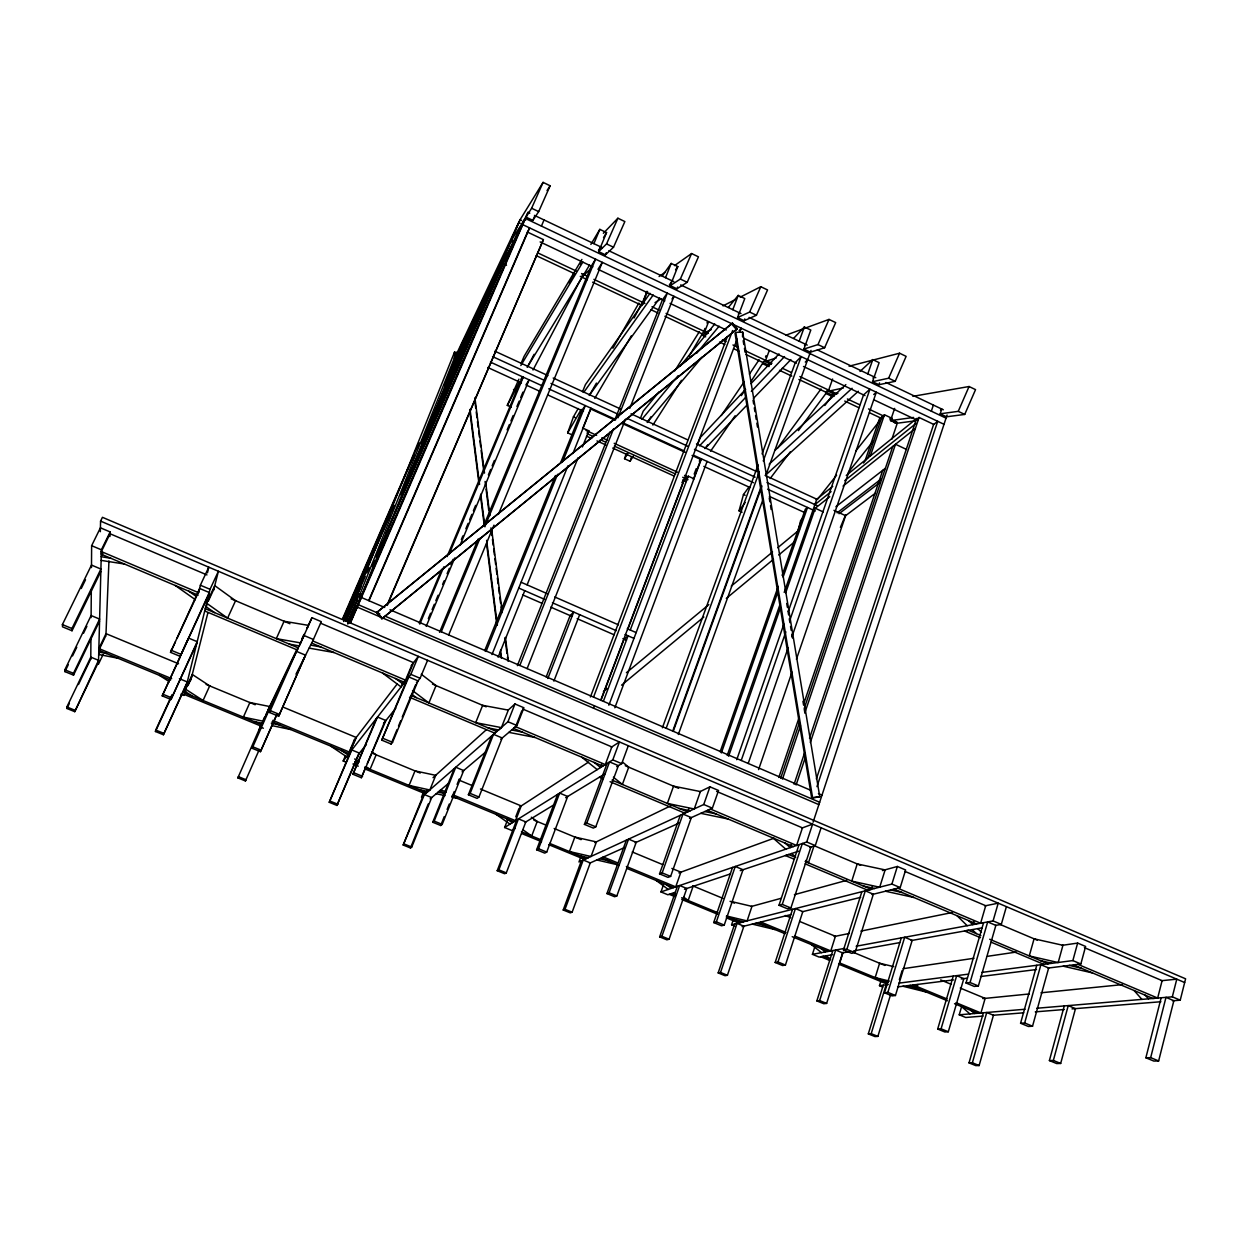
<?xml version="1.0" encoding="UTF-8"?>
<svg xmlns="http://www.w3.org/2000/svg" width="1248" height="1248" viewBox="0 0 1248 1248"><rect width="100%" height="100%" fill="white"/><g stroke="black" fill="none" stroke-linecap="round" stroke-linejoin="round"><path stroke-width="1.5" d="M90.776 659.116L90.932 637.962M91.088 617.588L91.307 589.898M91.478 567.575L91.634 545.688L100.417 527.81L110.136 531.929L109.949 536.5M100.324 531.695L100.573 521.118L102.445 517.312L1185.6 978.806L1180.234 1000.178L1172.496 1000.802M110.136 531.929L101.4 549.806L98.452 664.201L103.038 654.592M206.965 574.922L110.058 533.77L101.369 551.585L101.291 554.237L198.151 595.156M105.893 636.262L108.95 560.914M357.006 600.257L357.38 593.58L454.522 352.123L456.643 352.466L456.16 358.254L359.658 600.662L357.006 600.257L359.174 594.828M359.658 600.662L360.032 594.001L456.643 352.466M454.194 355.992L454.522 352.123M186.888 683.608L163.41 734.744L155.454 731.515L155.719 730.049L172.052 694.637M162.224 695.885L188.526 638.056L197.184 641.675L170.976 699.473L162.224 695.885L179.993 657.509M170.524 652.345L199.649 588.463L209.258 592.535L180.227 656.386L170.524 652.345L175.422 641.815M163.41 734.744L187.294 681.954L179.4 678.694M207.464 572.801L208.775 567.169L200.366 585.218L198.682 592.738L101.369 551.585M213.611 590.179L218.4 571.272L210.038 589.306L183.986 695.417L180.929 694.153M797.878 531.866L800.623 520.634L803.026 517.608M190.897 679.895L207.87 612.862M1036.714 1008.259L1172.324 996.824L1176.786 979.165L1161.264 980.725M1145.867 1057.774L1153.807 1061.065L1158.643 1060.94L1173.853 1000.693L1165.991 997.355L1150.672 1057.633L1145.867 1057.774L1161.17 997.76M1073.467 964.891L1152.918 998.462L1157.66 998.057L1162.106 980.647L1084.403 947.638M1049.396 1060.566L1056.682 1063.561L1060.675 1063.452L1075.48 1008.634L1068.241 1005.607L1053.359 1060.441L1049.396 1060.566L1064.263 1005.935M742.092 512.21L739.034 510.822L743.465 494.536L749.174 486.767M981.973 972.379L1072.859 960.586L1077.632 943.082L1085.604 946.452L1080.846 963.971L1048.055 968.074M1020.568 1023.251L1028.383 1026.48L1032.533 1026.215L1048.648 967.996L1040.894 964.735L1024.67 1022.97L1020.568 1023.251L1036.76 965.266M969.025 1062.89L975.764 1065.62L979.118 1065.542L993.439 1015.248L986.747 1012.487L972.364 1062.781L969.025 1062.89L983.393 1012.768M954.533 1003.704L977.636 1013.251L980.944 1012.97L985.14 998.384L960.242 988.057M966.014 983.003L974.267 986.435L978.37 985.967L995.873 925.376L987.683 921.913L970.07 982.519L966.014 983.003L983.596 922.678M995.545 925.423L1001.302 924.394L1006.403 906.656M856.159 946.234L993.08 920.915L998.213 903.178L984.875 905.892M937.685 1029.038L944.861 1031.987L948.308 1031.753L963.815 978.619L956.686 975.655L941.086 1028.804L937.685 1029.038L953.238 976.108M983.128 1016.075L965.734 1017.479L959.228 1014.811L961.818 1005.904M973.814 921.18L972.8 924.659L968.526 920.572M917.873 984.485L916.781 988.12L907.202 985.717M884.504 992.784L892.055 995.888L895.44 995.498L912.163 940.399L904.675 937.264L887.858 992.378L884.504 992.784L901.29 937.888M883.241 985.187L868.312 1033.874L874.973 1036.573L877.874 1036.386L890.542 994.765M899.356 979.664L902.101 970.616M882.757 987.012L879.481 985.67L881.119 980.366M868.312 1033.874L871.198 1033.672L886.142 984.812M871.962 894.551L900.198 887.578L905.627 869.981L897.359 866.471L882.383 870.574M733.372 919.464L731.578 924.784L891.899 884.068L897.359 866.471M805.163 863.85L867.844 890.261L871.338 889.372L872.414 885.94M843.476 949.978L851.588 953.332L855.02 952.723L873.35 894.208L865.301 890.822L846.862 949.354L843.476 949.978L861.869 891.696M816.847 1000.896L823.805 1003.735L826.628 1003.408L842.587 952.879L835.676 950.024L819.64 1000.568L816.847 1000.896L832.837 950.555M839.764 962.988L843.164 952.193M832.556 954.673L819.14 957.091L812.417 954.33L814.726 947.17M775.164 962.473L782.605 965.531L785.429 965.032L802.807 911.633L795.428 908.575L777.972 961.958L775.164 962.473L792.574 909.293M626.2 453.679L624.546 458.734L630.1 461.261L630.427 460.247M630.755 459.233L631.426 457.205M814.086 845.676L808.454 862.867L805.724 860.449M809.749 847.454L815.272 845.614L821.106 827.783M813.088 822.198L947.076 415.007M663.499 884.738L660.972 891.93L806.723 841.994L812.588 824.164L801.59 828.173M779.002 905.268L787.582 908.84L790.889 907.998L810.857 847.08L802.355 843.492L782.262 904.41L779.002 905.268L799.032 844.631M816.956 786.646L937.7 421.325L933.566 424.57L816.379 778.892M912.865 396.334L969.072 386.521L975.546 389.626L964.72 414.43L946.483 416.801L940.196 413.806L941.772 409.048L940.462 410.077M931.336 411.185L933.379 405.054M791.45 844.116L790.296 847.61L784.976 843.04M796.115 784.945L805.381 757.255M810.326 742.482L919.074 417.472L933.754 424.429M718.162 972.91L725.041 975.702L727.412 975.281L743.886 926.203L737.069 923.395L720.533 972.473L718.162 972.91L734.666 924.004M794.087 784.243L804.57 752.95M809.5 738.239L916.172 419.812L919.074 417.472M778.814 777.473L799.344 716.773M803.696 703.903L882.742 470.324M780.655 778.222L799.375 722.857M804.32 708.178L892.788 446.425M782.48 779.08L800.498 725.728M804.835 712.858L895.502 444.272L906.532 449.452M891.961 421.278L890.51 420.592L894.66 408.392M865.316 460.028L879.356 419.047L884.442 414.757L892.18 418.408L891.478 420.467L897.281 423.197L891.868 439.218M713.7 922.568L721.516 925.782L724.23 925.096L743.012 869.716L735.244 866.471L716.368 921.851L713.7 922.568L732.514 867.407M894.644 422.744L895.097 421.387M895.58 422.994L896.766 421.964M867.828 458L881.884 416.91M870.355 455.957L884.442 414.757M758.581 769.61L792.012 672.095M796.427 659.209L845.614 515.689L833.929 510.323M748.207 763.464L788.159 647.681M791.965 636.652L876.33 392.231L873.74 394.508M860.012 371.452L872.773 359.611L879.122 362.653L872.539 381.685L878.92 384.712L879.528 382.918M736.757 759.689L783.9 624.047M788.362 611.208L863.538 394.914L869.934 389.204L789.656 620.786M693.186 886.049L688.178 900.494L683.857 897.25M741.234 760.469L785.834 631.816M727.21 755.446L780.374 603.424M784.212 592.426L816.8 499.216L765.508 475.628M728.614 756.226L780.577 607.448M785.71 592.753L815.225 508.248L823.29 511.945M689.551 818.392L712.374 808.158L718.552 790.483L709.94 786.817L699.473 791.903M659.662 936.874L666.853 939.806L669.1 939.229L686.79 888.467L679.661 885.518L661.892 936.281L659.662 936.874L677.383 886.298M867.797 373.87L872.773 359.611M720.174 751.717L778.237 586.388M782.106 575.359L805.334 509.231L807.518 507.484L783.089 577.091M721.375 752.934L777.941 591.739M580.96 856.627L578.978 861.978L703.747 804.508L709.94 786.817M688.943 808.548L687.71 811.996L612.004 780.094M659.537 873.865L667.976 877.36L670.628 876.392L691.345 817.596L682.984 814.07L662.158 872.882L659.537 873.865L680.3 815.303M837.954 393.214L834.148 394.009L828.266 391.232L832.603 379.033M824.834 405.506L831.745 396.24L833.18 392.168M834.148 394.009L834.631 392.652M798.408 430.622L825.895 393.479L826.862 390.764M572.239 434.944L567.668 432.869L573.425 416.848L578.23 408.486M678.319 734.479L762.887 499.84M606.949 893.584L609.102 892.772L628.555 839.14L636.199 842.322L616.84 895.939L614.64 896.735L606.949 893.584L626.34 840.169M673.078 730.127L760.625 488.108M673.265 731.297L761.982 486.002M765.944 475.02L811.028 350.376M662.392 727.802L758.082 464.88M762.06 453.929L795.288 362.638L801.169 356.616L763.261 460.964M666.182 728.27L759.268 471.947M785.834 335.213L829.015 319.41L835.676 322.592L824.647 347.74L810.373 352.17L803.899 349.081L810.81 330.049L804.352 326.976L793.681 338.317M799.157 341.234L804.352 326.976M563.207 909.995L570.289 912.865L572.13 912.194L590.273 862.914L583.237 860.012L565.016 909.308L563.207 909.995L581.381 860.87M770.78 364.12L765.211 361.499L769.236 350.626M595.764 826.847L618.4 765.648L609.539 761.904L586.794 823.118L584.407 824.382L593.33 828.095L595.764 826.847L586.794 823.118M616.699 766.678L621.707 763.636L628.306 745.727M768.94 366.647L770.453 362.575M771.155 364.307L771.654 362.934M584.407 824.382L607.074 763.448M515.112 828.438L511.774 830.466L504.629 827.518L612.799 759.876L619.445 741.967L611.286 747.271M751.078 381.326L764.026 361.14M765.523 357.068L766.022 355.727M601.879 764.01L600.569 767.52L594.142 762.419M693.342 479.404L700.83 459.498L692.078 455.473M608.852 705.229L701.454 458.843L699.27 461.089M614.827 707.788L707.101 461.432M600.74 700.19L737.147 339.16M739.892 331.874L741.281 328.224L739.112 330.736M728.348 307.445L738.223 295.417L744.775 298.537L737.552 317.585L744.12 320.705L744.791 318.911M600.928 700.471L624.094 639.148L628.072 635.825L603.408 701.204M627.65 629.741L684.013 480.558L688.288 476.19L693.966 478.78M697.57 444.662L700.253 437.533L745.633 389.345M630.271 630.022L688.288 476.19M546.718 852.088L567.684 796.474L559.65 793.104L538.559 848.734L536.609 849.779L544.721 853.117L546.718 852.088L538.559 848.734M694.2 474.053L696.244 468.624M593.549 697.102L732.623 330.548M536.609 849.779L557.622 794.383M593.533 708.209L594.438 705.806M732.794 309.676L738.223 295.417M590.413 696.961L727.256 336.882M506.298 872.882L525.829 821.917L518.45 818.875L498.841 869.84L497.203 870.714L504.644 873.74L506.298 872.882L498.841 869.84M515.767 816.832L518.918 808.657M688.974 356.413L703.888 331.172M704.402 329.815L704.917 328.458M707.008 323.045L707.522 321.703M497.203 870.714L516.766 819.92M706.961 334.012L704.324 332.779L708.505 321.906M504.629 827.518L507.421 820.31M553.878 681.112L579.665 614.671M511.212 407.176L507.296 405.397L518.903 379.189M546.172 676.993L570.118 615.592L573.706 612.082L547.825 678.506M602.846 766.1L513.568 728.395L515.596 726.679L521.851 710.752M500.776 739.206L516.953 725.525L523.926 707.772L514.972 703.966L507.78 710.44M640.38 418.376L643.172 411.247L659.225 391.685M501.4 727.615L508.31 710.112L482.648 705.338L475.706 722.654L501.4 727.615L498.67 729.986L488.14 727.896M527.124 668.6L625.498 419.203M629.772 408.361L673.967 296.322L672.017 298.958M662.267 276.011L671.19 263.422L677.82 266.588L670.27 285.636L676.931 288.803L677.648 287.009M423.649 791.778L421.465 797.16L507.967 721.734L514.972 703.966M478.951 797.035L502.226 737.974L493.537 734.323L470.153 793.385L468.374 794.758L477.142 798.392L478.951 797.035L470.153 793.385M517.374 665.652L610.022 432.011M615.061 419.328L662.454 299.801L667.29 293.155L617.9 417.862M468.374 794.758L491.665 735.946M519.823 665.465L613.61 428.704M454.225 768.596L432.728 822.245L440.7 825.505L444.272 816.566M447.127 809.422L449.264 804.055M452.119 796.895L454.256 791.544M457.111 784.384L459.248 779.017M440.7 825.505L442.198 824.398L463.679 770.546L455.754 767.255L434.179 821.106L432.728 822.245M665.512 277.696L671.19 263.422M498.108 657.181L524.768 590.694M527.108 584.875L578.089 457.72M582.395 446.971L588.853 430.841L583.066 428.204M634.078 317.959L643.016 300.83M643.547 299.489L644.093 298.132M644.639 296.774L645.185 295.417M645.715 294.076L646.807 291.377M647.556 291.47L642.658 303.685L643.422 304.044M411.746 847.064L431.683 797.581L424.414 794.586L403.182 845.021L410.498 847.985L411.746 847.064L404.399 844.069M582.551 428.891L590.569 408.954L615.077 420.186M491.977 654.56L567.934 465.816M572.91 453.445L591.084 408.252M403.182 845.021L423.134 795.709M426.722 790.624L425.428 793.837L365.336 769.08M484.676 650.707L555.469 475.519M560.586 462.868L581.74 410.498L585.312 405.6L562.676 461.651M429.842 789.984L435.755 775.336L415.007 770.89L409.079 785.429L429.842 789.984L427.97 791.622L419.453 789.703M486.034 651.487L557.575 474.302M410.498 847.985L428.236 803.977M582.52 391.763L585.421 384.634L650.021 293.327M448.687 634.951L493.958 525.158M498.42 514.348L602.332 262.376L598.01 269.303L664.794 300.893M590.866 244.405L599.836 229.367L606.559 232.58L598.681 251.628L605.436 254.842L606.294 252.751M392.543 742.326L418.033 680.862L408.814 676.962L381.748 740.142L391.061 744.011L392.543 742.326L383.198 738.442M416.426 682.828L420.124 678.272L427.58 660.301M439.561 632.315L478.234 538.964M483.444 526.406L591.287 266.136L595.561 259.163L485.254 525.564M441.277 631.769L480.028 538.169M346.133 762.216L343.184 760.999L410.857 674.357L418.345 656.37L411.325 665.543M593.892 243.641L599.836 229.367M533.021 369.985L583.346 274.295M582.13 275.137L583.284 275.683L583.861 274.326M391.061 744.011L397.02 729.628M398.518 726.024L400.764 720.626M402.246 717.023L415.678 684.637M376.256 718.645L352.919 774.259L361.343 777.722L365.836 766.958M367.333 763.37L384.571 722.108M361.343 777.722L385.882 720.517L377.52 717.023L352.919 774.259M428.329 618.618L430.576 613.22M432.089 609.617L434.335 604.235M435.833 600.631L438.095 595.249M442.588 584.454L444.101 580.866M447.096 573.674L449.358 568.277M450.856 564.689L453.102 559.291M461.37 539.526L462.868 535.922M465.863 528.746L468.125 523.349M469.622 519.745L471.869 514.363M473.382 510.76L475.628 505.378M488.389 474.817L490.651 469.42M492.149 465.832L494.395 460.434M507.156 429.889L509.418 424.492M510.916 420.888L513.162 415.506M516.922 406.52L519.168 401.123M520.681 397.535L522.928 392.137M403.244 681.642L401.06 686.899L382.606 673.078M426.208 626.356L454.74 557.981M460.013 545.376L529.121 379.829L525.923 384.946M404.648 680.659L403.166 684.185L395.538 678.522M411.965 664.7L404.602 682.36L311.657 643.094M381.748 740.142L407.254 678.959M580.507 264.607L581.069 263.25M350.75 751.312L329.238 802.292L336.929 805.428L358.348 754.447L366.428 744.479M336.929 805.428L359.424 753.121L351.796 749.97L329.238 802.292M419.172 623.158L441.761 569.228M447.034 556.655L520.12 382.294L523.271 377.146L449.046 554.33M419.812 624.125L443.804 566.857M840.403 527.389L845.645 514.847M354.182 740.142L347.974 754.868L341.422 750.516M272.017 721.859L348.941 753.62L356.226 737.474L282.859 707.023M348.941 753.62L356.226 737.474M521.071 363.511L524.082 356.382L581.896 259.444M343.184 760.999L345.212 756.179M387.629 603.72L543.395 239.632L527.483 232.081L369.049 599.726M387.27 605.405L543.395 239.632M541.414 226.091L544.05 219.944M368.987 600.74L529.62 227.916L527.374 232.284M532.865 220.381L538.684 211.614L550.134 185.765L543.083 182.38L531.617 208.244L526.016 217.121L532.865 220.381L534.534 216.497M343.637 621.504L394.072 505.3M432.089 417.69L473.226 322.936M344.432 620.084L390.109 514.862M421.06 443.508L474.474 320.44M345.805 621.161L365.196 576.451M366.74 572.879L369.065 567.512M410.171 472.742L486.938 295.729M491.228 285.605L520.073 219.742L543.083 182.38M345.914 621.364L361.39 585.686M400.858 494.676L488.28 293.062M492.586 282.906L520.073 219.742L521.633 220.475M347.942 621.301L357.224 599.914M385.804 533.941L501.665 266.51M348.161 621.348L357.458 599.882M372.169 565.906L374.494 560.539M376.038 556.951L503.1 263.64L506.516 265.247M357.895 603.892L517.514 235.061M355.867 609.133L521.711 225.857M350.126 623.142L356.242 609.008M350.392 623.064L528.076 212.347L529.792 213.158M342.529 618.821L419.063 442.681M456.175 357.271L462.384 342.95L528.076 212.347M342.872 619.32L413.993 455.208M444.522 385.32L462.774 342.919M872.539 381.685L888.638 378.206L899.574 353.215L906.126 356.366L895.206 381.326L878.92 384.712M940.196 413.806L958.246 411.341L969.072 386.521M260.941 725.416L237.853 777.878L245.419 780.952L259.288 749.596M276.728 692.765L252.174 748.301L260.442 751.686L276.463 715.213M260.442 751.686L277.274 713.622M278.647 716.258L305.557 655.2L296.525 651.394L269.521 712.483L278.647 716.258L304.543 657.228M737.552 317.585L749.658 312.047L760.796 286.712L767.551 289.942L756.428 315.26L744.12 320.705M803.899 349.081L817.986 344.573L829.015 319.41M263.047 720.626L264.451 717.428M264.498 717.99L260.926 726.055L184.236 694.45L185.718 691.22M266.136 714.496L269.724 706.54L249.865 702.53L243.376 717.116L263.234 721.235L269.724 706.54M301.907 639.616L304.465 634.015M289.255 644.093L299.286 645.934L311.969 617.698L321.282 621.66L312.749 640.942L406.13 680.41L413.525 662.657L320.533 623.173M598.681 251.628L606.544 243.922L617.9 218.228L624.858 221.567L613.517 247.229L605.436 254.842M670.27 285.636L680.347 279.053L691.595 253.547L698.443 256.823L687.211 282.313L676.931 288.803M187.216 686.525L191.693 676.759M188.323 684.778L191.303 678.288M155.454 731.515L170.087 699.754M170.976 699.473L196.7 643.656M180.227 656.386L208.65 594.968M208.244 601.286L213.907 589.04M206.887 605.233L205.28 608.712L298.334 647.915L297.336 650.005L204.719 610.99M177.044 638.305L199.087 590.928M456.191 354.728L518.638 222.612L520.198 223.345M456.908 354.869L460.574 347.131L461.682 347.646M74.755 711.672L98.545 660.332L90.792 657.134L66.862 706.976L66.94 708.49L74.755 711.672L98.514 662.017M268.507 708.833L296.915 649.241M301.938 638.726L303.607 635.232M306.946 628.212L311.969 617.698M306.977 628.477L308.459 625.373L284.076 621.254L276.323 638.633L300.721 642.923M258.82 730.205L304.106 635.528L313.466 639.491L295.979 674.216M66.94 708.49L69.404 703.357M78.452 684.528L90.776 658.835M105.144 637.135L98.81 650.333L170.617 679.988M100.183 649.038L98.764 652.002L106.688 653.593M100.277 651.206L98.701 654.467L117.889 658.211M263.234 721.235L262.252 723.278L254.093 721.531M73.523 675.137L73.46 673.327L99.622 619.086L91.104 615.545L64.849 669.786L64.943 671.627L73.523 675.137L99.559 621.114M64.943 671.627L68.312 664.654M72.54 655.933L76.752 647.228M83.507 633.282L86.876 626.309M237.853 777.878L238.446 776.662L246.028 779.75L245.419 780.952M252.174 748.301L252.892 746.834L261.191 750.235M269.521 712.483L270.379 710.689L279.552 714.48M72.025 630.755L71.947 628.54L100.901 569.041L91.494 565.079L62.4 624.577L62.525 626.824L72.025 630.755L100.838 571.522M81.26 588.494L85.519 579.774M102.804 553.504L101.228 556.717L110.9 558.293M509.746 243.126L511.15 240.318L514.285 241.8M460.06 348.332L525.424 218.494L946.031 418.158M457.72 353.714L522.756 224.656L944.018 424.304M569.228 283.015L573.721 274.435M507.296 405.397L519.901 381.373M520.9 379.486L521.882 377.598M527.795 366.335L534.097 354.323M347.708 622.144L361.452 597.511L384.665 607.464M348.005 623.173L358.332 604.703L379.798 613.907M347.802 624.062L357.302 607.121L818.875 804.632M612.908 348.239L638.914 303.046M567.668 432.869L581.209 409.438M589.68 394.789L596.435 383.089M631.379 335.79L594.75 398.362M520.822 365.524L582.878 262.002M603.533 237.572L606.559 232.58M376.522 612.69L732.482 323.138L737.318 328.708L381.872 618.805L376.522 612.69L732.482 323.138M527.202 367.318L589.508 265.138M598.494 250.396L600.647 246.854M674.84 370.765L699.395 331.578M381.872 618.805L737.318 328.708M624.546 458.734L627.822 453.523M647.946 421.574L651.019 416.692M630.1 461.261L633.391 456.066M681.486 380.312L652.876 425.084M547.03 190.57L550.134 185.765M721.297 415.522L743.995 382.06M749.408 374.104L759.127 359.752M681.907 482.617L683.062 480.917M705.51 448.048L707.678 444.865M741.312 395.616L744.572 390.858M735.134 415.771L710.58 451.199M583.721 392.402L653.188 294.98M675.574 269.724L677.82 266.588M589.228 395.413L659.708 298.069M669.427 284.653L670.036 283.811M670.94 282.547L672.173 280.862M777.691 447.954L821.028 388.955M739.034 510.822L745.165 502.538M765.196 475.488L767.473 472.384M790.312 451.807L770.141 478.577M587.059 433.212L588.853 430.841M353.98 740.423L397.27 683.873M817.409 499.465L836.581 475.254M855.754 451.058L879.731 420.794M848.219 472.446L873.506 440.809M863.491 463.024L867.11 458.515M383.51 723.419L395.725 708.365M680.207 366.116L714.776 323.996M642.018 419.219L678.085 375.71M696.727 353.2L719.113 326.196M647.197 422.464L702.187 357.037M738.348 314.012L739.362 312.811M735.79 332.389L735.01 333.294L811.684 798.034L819.764 796.801L742.685 332.124L735.79 332.389L812.588 797.675L811.684 798.034M742.685 332.124L742.544 336.866M750.968 383.666L779.002 353.902M699.535 445.817L746.023 397.02M751.343 391.435L784.54 356.569M704.964 448.609L746.694 405.382M753.386 398.44L790.889 359.58M804.523 345.462L805.631 344.308M603.346 233.282L617.9 218.228M805.288 362.076L807.659 359.689M583.284 275.683L590.351 269.038M775.008 450.325L845.848 384.602M769.189 464.162L852.088 388.268M766.178 474.583L858.343 391.232M872.976 378.004L874.193 376.912M433.025 777.66L486.221 729.83M430.139 798.876L449.28 782.714M462.103 771.872L486.065 751.639M890.9 419.484L892.18 418.408M621.551 685.168L703.856 616.996M726.305 598.4L773.51 559.276M778.69 555.017L794.446 541.928M603.392 691.673L606.934 688.787M626.418 672.703L708.817 604.64M731.297 586.076L772.559 551.975M777.738 547.716L799.5 529.714M895.393 423.275L896.688 422.214L889.652 418.891M816.208 499.699L832.728 486.346M846.253 475.426L916.843 418.392M814.382 505.034L831.09 491.634M844.756 480.667L916.141 423.368M813.025 510.011L829.748 496.688M843.055 486.08L914.846 428.844M835.926 506.704L885.409 468.25M837.143 512.834L880.948 479.201M839.046 513.708L879.918 482.461M844.756 516.329L875.238 493.303M659.084 276.526L665.278 272.158M674.56 265.59L691.595 253.547M519.542 807.019L588.463 762.138M655.044 302.609L661.331 298.631M525.096 822.37L555.079 804.133M565.64 797.722L605.046 773.76M722.982 305.869L735.01 299.77M740.173 297.164L760.796 286.712M594.734 842.634L671.549 805.428M704.324 332.779L711.298 329.581M589.462 863.273L624.577 847.532M635.123 842.806L679.021 823.118M678.865 872.898L774.119 838.172M675.262 892.32L667.883 894.785L660.972 891.93M684.466 889.247L730.532 873.881M740.251 870.636L798.689 851.152M765.211 361.499L776.116 358.004M751.343 906.469L781.295 898.264M794.399 894.676L846.815 880.308M849.061 366.21L899.574 353.215M742.092 926.64L791.029 914.55M802.324 911.758L860.668 897.343M828.266 391.232L843.32 387.988M834.179 936.53L849.436 933.426M860.886 931.102L952.442 912.475M812.417 954.33L844.756 948.34M842.15 952.957L849.81 951.584M853.648 950.898L899.668 942.63M911.18 940.571L982.129 927.841M903.022 968.698L974.017 958.277M987.449 956.311L1016.231 952.084M1062.282 945.329L1077.632 943.082M890.51 420.592L913.645 417.44M896.314 423.337L914.971 420.904M879.481 985.67L887.219 984.672M898.825 983.159L968.432 974.126M897.608 986.918L953.55 979.914M961.256 978.947L967.044 978.214M980.554 976.529L1036.48 969.524M812.588 797.675L819.764 796.801M982.769 998.618L1029.335 993.954M1040.972 992.784L1122.467 984.61M959.228 1014.811L1025.092 1009.242M992.784 1015.295L1023.703 1012.799M1035.294 1011.863L1064.279 1009.523M1072.016 1008.899L1160.905 1001.738M357.38 593.58L360.032 594.001M101.135 560.383L124.535 564.049M454.038 357.911L456.16 358.254M309.13 648.118L333.965 652.517M310.643 645.122L320.876 646.994M508.872 732.373L534.986 737.443M511.68 729.986L522.428 732.124M700.83 813.337L728.13 819.031M272.126 725.65L290.441 729.472M704.839 811.543L716.056 813.93M679.333 808.454L690.316 810.794M271.315 723.232L279.63 725.01M885.472 891.228L913.832 897.468M436.254 793.728L445.021 795.662M452.026 797.207L457.298 798.377M890.588 889.949L902.226 892.554M863.273 885.971L874.661 888.514M438.173 792.106L445.099 793.666M1063.187 966.186L1092.515 972.941M596.84 859.981L618.712 865.036L601.458 857.906L603.439 857.017L617.542 862.836M1069.318 965.406L1081.345 968.23M1040.348 960.586L1052.126 963.331M731.5 901.571L751.967 906.376L747.1 920.915L726.601 916.016M599.602 858.733L608.587 860.855M579.493 855.676L588.323 857.766M752.31 924.113L774.961 929.557M755.867 923.239L765.149 925.501M734.464 919.573L743.605 921.788M893.786 966.654L879.606 963.222L875.191 977.59L889.387 981.1M902.928 986.248L926.281 992.035M884.614 981.474L888.373 982.41M155.719 730.049L163.706 733.294M330.205 801.138L337.927 804.289M661.892 936.281L669.1 939.229M819.64 1000.568L826.628 1003.408M972.364 1062.781L979.118 1065.542M66.862 706.976L74.708 710.159M565.016 909.308L572.13 912.194M720.533 972.473L727.412 975.281M871.198 1033.672L877.874 1036.386M64.849 669.786L73.46 673.327M434.179 821.106L442.198 824.398M609.102 892.772L616.84 895.939M777.972 961.958L785.429 965.032M941.086 1028.804L948.308 1031.753M731.578 924.784L734.947 926.188M162.568 694.106L171.35 697.726M354.089 772.871L362.544 776.35M716.368 921.851L724.23 925.096M887.858 992.378L895.44 995.498M1053.359 1060.441L1060.675 1063.452M171.662 678.631L98.857 648.554L106.002 633.656L178.542 663.749M272.75 720.392L349.97 752.294M446.176 792.043L440.84 789.844L439.468 791.014L444.772 793.198M453.289 794.976L515.533 820.7L521.227 805.927L480.464 789.017M626.356 866.486L675.714 886.876L680.878 872.149L671.876 868.421M760.796 922.022L785.912 932.396M794.882 936.109L830.778 950.929L835.427 936.281L799.656 921.445M913.162 984.968L947.06 998.977M955.984 1002.659L980.944 1012.97M451.87 796.13L513.88 821.73M626.668 868.312L673.468 887.64M758.254 922.646L785.07 933.722M792.215 936.686L827.986 951.444M910.088 985.358L947.419 1000.771M184.61 692.89L261.612 724.636M364.65 767.114L426.722 792.698M521.446 831.761L540.805 839.732M549.588 843.367L586.529 858.593M671.44 893.599L675.028 895.066M681.626 897.796L718.006 912.787M726.367 916.235L741.281 922.381L738.847 923.005L726.367 917.857M830.669 959.228L823.54 956.296L820.825 956.779L829.702 960.445M839.576 962.91L887.656 982.722M352.966 763.979L358.27 766.163M521.773 833.555L541.538 841.682M548.714 844.646L584.641 859.451M669.256 894.317L674.606 896.532M681.751 899.465L717.444 914.176M838.578 964.096L888.28 984.578M260.348 726.991L263.359 728.239M459.202 780.187L471.604 785.335M632.252 851.978L662.875 864.692M785.351 915.502L790.717 917.732M940.68 979.945L951.35 984.376M62.4 624.577L71.947 628.54M662.158 872.882L670.628 876.392M846.862 949.354L855.02 952.723M1024.67 1022.97L1032.533 1026.215M206.107 684.419L255.2 704.746M372.497 753.293L420.217 773.058M533.848 820.092L546.952 825.521M554.143 828.485L581.1 839.654M692.578 885.799L722.92 898.357M730.064 901.321L734.479 903.146M854.755 952.942L884.941 965.437M170.929 650.161L180.695 654.217M782.262 904.41L790.889 907.998M970.07 982.519L978.37 985.967M1150.672 1057.633L1158.643 1060.94M411.029 695.401L496.86 731.578M795.647 857.47L788.611 854.506L785.46 855.566L794.414 859.326M805.132 861.463L871.338 889.372M980.85 935.516L968.448 930.29L964.564 930.992L980.444 937.669M989.695 939.245L1048.117 963.862M409.516 697.242L494.972 733.231M599.399 777.208L602.956 778.705M610.1 781.716L684.996 813.244M991.021 942.131L1043.921 964.408M200.366 585.218L210.038 589.306M410.857 674.357L420.124 678.272M612.799 759.876L621.707 763.636M806.723 841.994L815.272 845.614M993.08 920.915L1001.302 924.394M1172.324 996.824L1180.234 1000.178M231.145 598.837L289.957 623.75M432.448 684.076L486.174 706.836M625.279 765.726L678.647 788.33M814.024 845.645L860.605 865.363M999.944 924.378L1037.228 940.15M91.634 545.688L101.4 549.806M507.967 721.734L516.953 725.525M703.747 804.508L712.374 808.158M891.899 884.068L900.198 887.578M1072.859 960.586L1080.846 963.971M515.596 726.679L605.28 764.572L611.848 746.912L522.553 708.973M710.44 809.032L796.614 845.458L802.433 827.861L716.602 791.404M897.718 888.186L980.616 923.224L985.717 905.72L904.909 871.385M1077.882 964.345L1157.66 998.057M707.554 810.326L793.354 846.581M894.036 889.106L976.576 923.972M100.573 521.118L1184.664 982.519M390.016 609.773L811.294 790.53M818.438 793.588L822.011 795.116M385.164 616.2L819.655 802.261M518.747 588.058L545.329 599.68M552.427 602.768L616.247 630.661M625.108 634.53L633.968 638.399M522.584 594.844L541.944 603.299M550.742 607.136L571.865 616.356M577.153 618.665L614.11 634.795M622.908 638.633L626.434 640.162M521.087 582.239L547.638 593.861M554.72 596.965L618.446 624.842M627.292 628.711L636.152 632.596M453.57 362.107L454.646 362.591M513.505 389.485L515.268 390.296M573.425 416.848L575.156 417.643M743.465 494.536L745.15 495.3M800.623 520.634L801.965 521.243M586.061 430.482L596.622 435.302M601.895 437.705L607.168 440.107M614.203 443.321L677.508 472.181M684.544 475.394L688.069 477.001M588.026 434.117L593.299 436.519M600.304 439.717L605.561 442.12M614.328 446.113L675.714 474.084M682.718 477.266L687.976 479.669M586.482 436.145L591.739 438.532M596.981 440.918L605.717 444.896M612.721 448.079L673.904 475.956M682.656 479.934L686.15 481.525M492.523 356.569L544.284 380.344M550.976 383.417L618.696 414.508M627.151 418.392L687.788 446.238M694.465 449.296L755.118 477.142M767.083 482.648L817.128 505.612M462.384 342.95L463.492 343.465M490.433 362.107L541.632 385.57M548.699 388.814L615.794 419.578M622.846 422.807L684.637 451.136M693.467 455.192L753.496 482.711M767.614 489.185L815.287 511.04M622.081 423.384L685.074 452.275M487.812 367.505L521.461 382.902M526.781 385.336L539.167 391.014M548.028 395.054L583.44 411.278M703.841 466.393L749.892 487.484M769.361 496.392L804.773 512.616M466.237 338.021L465.13 337.522L509.652 244.436M494.832 351.172L547.903 375.57M553.207 378.019L620.428 408.923M631.051 413.806L687.664 439.842M696.509 443.898L756.662 471.557M536.188 255.606L574.985 273.889M580.273 276.385L587.324 279.708M592.613 282.204L641.987 305.479M650.801 309.629L657.852 312.952M664.903 316.274L705.448 335.4M719.55 342.046L724.838 344.542M733.668 348.707L738.956 351.187M746.008 354.526L768.924 365.321M779.501 370.313L791.84 376.132M798.892 379.454L834.163 396.084M844.74 401.06L858.842 407.722M869.419 412.698L881.759 418.517M702.312 335.244L705.697 336.835M763.012 363.854L768.206 366.288M825.895 393.479L831.745 396.24M540.134 241.94L592.8 266.854M670.051 303.389L726.242 329.971M743.792 338.27L796.458 363.184M803.494 366.506L865.004 395.6M873.787 399.766L917.732 420.545M537.56 252.782L576.295 271.05M581.568 273.546L586.856 276.026M593.892 279.349L644.951 303.436M651.986 306.758L659.022 310.081M666.073 313.404L708.318 333.341M722.405 339.986L725.93 341.64M732.966 344.963L738.254 347.459M745.29 350.782L771.701 363.246M782.262 368.222L791.06 372.372M799.859 376.537L836.831 393.978M847.392 398.954L859.716 404.773M868.514 408.923L884.364 416.395M510.962 240.958L514.114 242.44M513.412 242.736L510.666 241.441L524.363 219.742L525.626 220.35M893.053 421.793L894.504 422.479M534.472 215.389L602.347 247.666M608.868 250.754L673.826 281.642M680.706 284.918L741 313.591M749.034 317.398L807.253 345.088M817.378 349.892L875.784 377.676M885.924 382.481L943.332 409.796M531.617 208.244L538.684 211.614M606.544 243.922L613.517 247.229M680.347 279.053L687.211 282.313M749.658 312.047L756.428 315.26M817.986 344.573L824.647 347.74M888.638 378.206L895.206 381.326M958.246 411.341L964.72 414.43M184.969 691.408L192.239 696.041M159.541 675.418L169.354 681.736M354.806 761.857L358.004 763.979M330.72 746.101L346.523 756.709M354.682 758.971L359.299 762.091M367.006 767.27L370.079 769.345L376.147 754.806L371.561 751.655M506.61 818.735L512.32 822.713M188.698 591.162L196.154 596.372M205.826 606.528L214.516 612.596M175.235 585.468L195.343 599.68M496.252 814.46L510.011 824.148M522.772 829.655L531.695 835.988L537.217 821.48L531.32 817.206M673.53 892.897L675.948 894.676M666.432 884.738L671.362 888.358M411.856 694.34L416.317 697.632M656.401 880.604L668.242 889.434M412.526 690.596L428.906 702.936L436.036 685.589L421.278 674.232M826.129 955.828L830.248 959.057M821.168 948.636L825.365 951.928M811.465 944.627L821.465 952.645M581.724 757.177L597.199 769.626M613.392 777.192L622.378 784.462L628.727 767.192L622.783 762.263M971.038 1010.521L974.548 1013.516M791.622 853.507L795.522 856.846M961.631 1006.637L969.93 1013.906M773.042 838.001L785.772 849.17M972.161 929.62L976.357 933.613M957.044 915.72L967.2 925.704M977.761 928.621L981.443 932.272M1145.165 995.186L1148.488 998.837M1134.12 990.522L1141.904 999.383M376.912 612.066L382.262 618.181M731.702 324.059L736.538 329.612M743.168 340.704L743.808 344.542M744.448 348.364L745.087 352.201M753.028 400.156L753.667 403.993M754.307 407.831L754.931 411.668M755.57 415.49L756.21 419.328M756.85 423.166L757.474 427.003M769.236 497.968L769.876 501.805M770.515 505.643L771.155 509.48M786.724 603.455L787.363 607.292M788.003 611.13L788.642 614.968M789.266 618.805L789.906 622.627M790.546 626.465L791.185 630.302M791.809 634.14L792.449 637.978M802.948 701.267L803.572 705.104M804.211 708.942L804.851 712.78M474.911 397.722L484.505 473.101M485.737 482.773L489.918 515.627M491.65 529.152L502.226 612.269M505.424 637.4L508.373 660.598M474.755 400.374L475.738 408.096M476.237 411.949L476.97 417.752M477.454 421.606L478.202 427.409M478.686 431.262L479.419 437.065M479.918 440.918L480.652 446.706M481.151 450.575L483.85 471.822M485.082 481.463L485.566 485.332M486.065 489.2L488.764 510.432M490.979 527.81L491.962 535.532M492.445 539.401L493.178 545.189M493.678 549.058L494.411 554.845M494.91 558.714L495.643 564.502M496.127 568.37L496.876 574.158M497.359 578.011L498.092 583.814M498.592 587.668L499.325 593.471M499.824 597.324L500.557 603.127M501.041 606.98L501.79 612.768M504.972 637.884L506.938 653.328M507.437 657.181L507.92 661.05M470.059 409.375L479.56 484.474M480.776 494.114L484.926 526.843M486.626 540.322L497.359 625.061M500.526 650.099L501.493 657.805M469.685 410.296L478.982 483.756M480.449 495.362L484.364 526.282M486.564 543.691L496.829 624.874M500.261 651.94L500.994 657.743M1062.937 945.298L1058.179 962.551L1029.272 955.921L1034.077 938.824L1062.937 945.298M885.128 869.903L879.7 887.234L851.76 881.119L857.22 863.944L885.128 869.903M700.393 791.56L694.247 808.985L667.368 803.416L673.546 786.162L700.393 791.56M596.419 841.916L591.037 856.502L569.447 851.542L574.844 837.065L596.419 841.916M209.695 685.901L203.065 700.502L185.531 689.177L192.286 674.45L209.695 685.901M235.56 600.709L227.604 618.119L206.622 603.221L214.765 585.64L235.56 600.709"/></g></svg>
